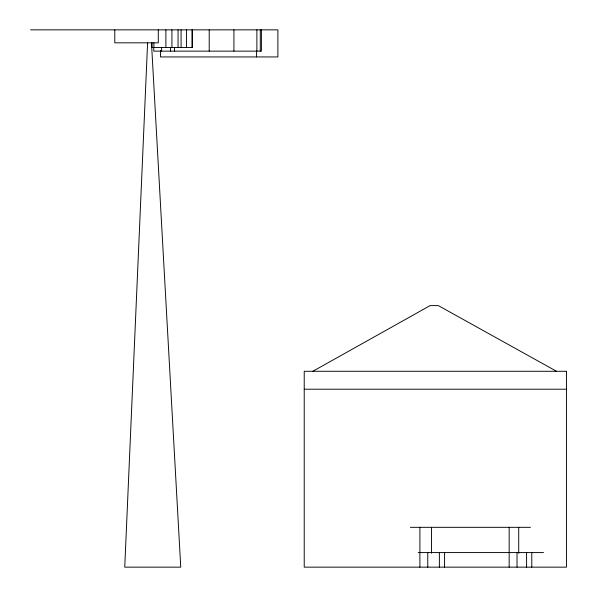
<?xml version="1.0" encoding="UTF-8"?>
<svg xmlns="http://www.w3.org/2000/svg" width="597" height="597" viewBox="0 0 597 597"><rect width="100%" height="100%" fill="white"/><g stroke="black" fill="none" stroke-linecap="round" stroke-linejoin="round"><path stroke-width="0.9" d="M147.593 42.887L124.743 567.15L180.757 567.15L151.474 42.887M312.843 371.282L430.101 305.612L438.34 305.612L556.516 371.282M30.559 29.85L277.889 29.85L277.889 56.939L160.474 56.939L160.474 50.618M304.224 389.214L566.441 389.214M410.385 527.323L530.457 527.323M418.258 552.583L543.524 552.583M531.785 552.583L531.785 567.15M526.584 552.583L526.584 567.15M518.718 527.323L518.718 553.255M517.024 552.583L517.024 567.15M509.159 527.323L509.159 567.15M444.571 552.583L444.571 567.15M439.377 552.583L439.377 567.15M431.512 527.323L431.512 553.255M427.765 552.583L427.765 567.15M419.9 527.323L419.9 567.15M261.404 29.85L261.404 51.133L153.78 51.133L153.78 47.491M260.277 29.85L260.277 51.133M256.874 29.85L256.874 51.133M256.583 50.618L256.583 56.939M233.927 29.85L233.927 51.133M209.211 29.85L209.211 51.133M192.383 29.85L192.383 47.491L152.041 47.491L152.041 42.85M192.04 29.85L192.04 47.491M186.473 29.85L186.473 47.491M181.078 29.85L181.078 47.491M178.055 29.85L178.055 47.491M174.518 47.491L174.518 51.133M171.929 29.85L171.929 47.491M170.555 47.491L170.555 51.133M165.891 29.85L165.891 47.491M161.6 47.491L161.6 51.133M158.295 29.85L158.295 42.827L114.788 42.827L114.788 29.85M153.899 42.85L153.899 47.491M566.441 371.282L304.224 371.282L304.224 567.15L566.441 567.15L566.441 371.282"/></g></svg>
